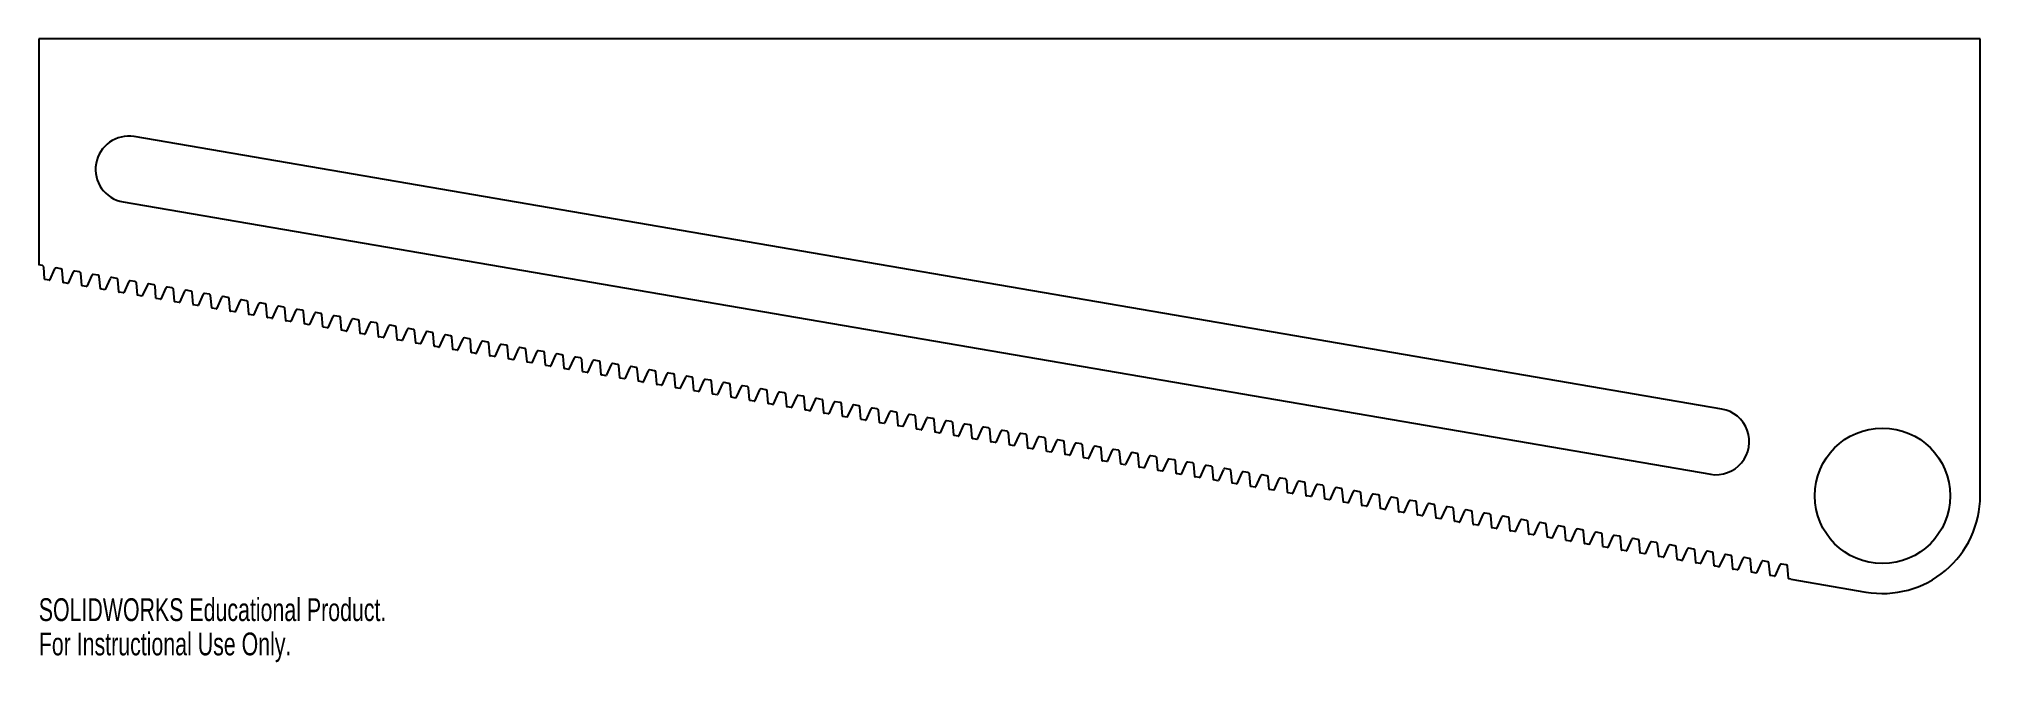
# Model space of a CAD drawing. Header units: inches. Extents: x -8.7 to 7.5, y -1.1 to 4.1.
import ezdxf

# ---------------------------------------------------------------- set-up
doc = ezdxf.new("R2010")
doc.units = ezdxf.units.IN
doc.header["$MEASUREMENT"] = 0
doc.styles.add('SLDTEXTSTYLE0', font='TXT', dxfattribs={"width": 0.7})

msp = doc.modelspace()

# ---------------------------------------------------------------- linework, layer by layer
at = {"color": 7, "linetype": 'Continuous', "lineweight": 25}
for p, q in [((-8.735, 4.098), (-8.735, 2.211)), ((7.468, 4.098), (-8.735, 4.098)), ((7.468, 0.285), (7.468, 4.098)), ((5.312, 1.008), (-7.938, 3.282)), ((-8.031, 2.739), (5.219, 0.465)), ((-8.704, 2.206), (-8.735, 2.211)), ((-8.686, 2.092), (-8.694, 2.195)), ((-8.603, 2.179), (-8.645, 2.085)), ((-8.55, 2.179), (-8.59, 2.186)), ((-8.531, 2.066), (-8.54, 2.168)), ((-8.448, 2.153), (-8.49, 2.059)), ((-8.395, 2.153), (-8.435, 2.16)), ((-8.376, 2.039), (-8.385, 2.142)), ((-8.293, 2.126), (-8.335, 2.032)), ((-8.24, 2.126), (-8.28, 2.133)), ((-8.221, 2.013), (-8.23, 2.115)), ((-8.085, 2.099), (-8.125, 2.106)), ((-8.647, 2.084), (-8.684, 2.091)), ((-8.492, 2.058), (-8.529, 2.064)), ((-8.338, 2.031), (-8.375, 2.038)), ((-8.183, 2.005), (-8.22, 2.011)), ((-8.138, 2.099), (-8.181, 2.006)), ((-8.067, 1.986), (-8.075, 2.089)), ((-8.028, 1.978), (-8.065, 1.984)), ((-7.984, 2.073), (-8.026, 1.979)), ((-7.93, 2.073), (-7.971, 2.08)), ((-7.912, 1.96), (-7.92, 2.062)), ((-7.873, 1.951), (-7.91, 1.958)), ((-7.829, 2.046), (-7.871, 1.953)), ((-7.775, 2.046), (-7.816, 2.053)), ((-7.757, 1.933), (-7.765, 2.036)), ((-7.674, 2.02), (-7.716, 1.926)), ((-7.621, 2.02), (-7.661, 2.027)), ((-7.602, 1.907), (-7.611, 2.009)), ((-7.519, 1.993), (-7.561, 1.899)), ((-7.466, 1.993), (-7.506, 2)), ((-7.447, 1.88), (-7.456, 1.982)), ((-7.364, 1.967), (-7.406, 1.873)), ((-7.311, 1.967), (-7.351, 1.974)), ((-7.292, 1.853), (-7.301, 1.956)), ((-7.156, 1.94), (-7.196, 1.947)), ((-7.718, 1.925), (-7.755, 1.931)), ((-7.563, 1.898), (-7.6, 1.905)), ((-7.409, 1.872), (-7.446, 1.878)), ((-7.254, 1.845), (-7.291, 1.852)), ((-7.209, 1.94), (-7.252, 1.846)), ((-7.138, 1.827), (-7.146, 1.929)), ((-7.099, 1.819), (-7.136, 1.825)), ((-7.054, 1.914), (-7.097, 1.82)), ((-7.001, 1.913), (-7.042, 1.92)), ((-6.983, 1.8), (-6.991, 1.903)), ((-6.944, 1.792), (-6.981, 1.798)), ((-6.9, 1.887), (-6.942, 1.793)), ((-6.846, 1.887), (-6.887, 1.894)), ((-6.828, 1.774), (-6.836, 1.876)), ((-6.745, 1.86), (-6.787, 1.767)), ((-6.691, 1.86), (-6.732, 1.867)), ((-6.673, 1.747), (-6.682, 1.85)), ((-6.59, 1.834), (-6.632, 1.74)), ((-6.537, 1.834), (-6.577, 1.841)), ((-6.518, 1.721), (-6.527, 1.823)), ((-6.435, 1.807), (-6.477, 1.714)), ((-6.382, 1.807), (-6.422, 1.814)), ((-6.363, 1.694), (-6.372, 1.796)), ((-6.227, 1.781), (-6.267, 1.788)), ((-6.789, 1.766), (-6.826, 1.772)), ((-6.634, 1.739), (-6.671, 1.745)), ((-6.479, 1.712), (-6.517, 1.719)), ((-6.325, 1.686), (-6.362, 1.692)), ((-6.28, 1.781), (-6.322, 1.687)), ((-6.209, 1.667), (-6.217, 1.77)), ((-6.17, 1.659), (-6.207, 1.666)), ((-6.125, 1.754), (-6.168, 1.66)), ((-6.072, 1.754), (-6.112, 1.761)), ((-6.054, 1.641), (-6.062, 1.743)), ((-6.015, 1.633), (-6.052, 1.639)), ((-5.971, 1.728), (-6.013, 1.634)), ((-5.917, 1.728), (-5.958, 1.734)), ((-5.899, 1.614), (-5.907, 1.717)), ((-5.816, 1.701), (-5.858, 1.607)), ((-5.762, 1.701), (-5.803, 1.708)), ((-5.744, 1.588), (-5.753, 1.69)), ((-5.661, 1.674), (-5.703, 1.581)), ((-5.608, 1.674), (-5.648, 1.681)), ((-5.589, 1.561), (-5.598, 1.664)), ((-5.506, 1.648), (-5.548, 1.554)), ((-5.453, 1.648), (-5.493, 1.655)), ((-5.434, 1.535), (-5.443, 1.637)), ((-5.351, 1.621), (-5.393, 1.528)), ((-5.298, 1.621), (-5.338, 1.628)), ((-5.86, 1.606), (-5.897, 1.612)), ((-5.705, 1.58), (-5.742, 1.586)), ((-5.55, 1.553), (-5.588, 1.559)), ((-5.396, 1.526), (-5.433, 1.533)), ((-5.279, 1.508), (-5.288, 1.61)), ((-5.241, 1.5), (-5.278, 1.506)), ((-5.196, 1.595), (-5.239, 1.501)), ((-5.143, 1.595), (-5.183, 1.602)), ((-5.125, 1.481), (-5.133, 1.584)), ((-5.086, 1.473), (-5.123, 1.48)), ((-5.042, 1.568), (-5.084, 1.474)), ((-4.988, 1.568), (-5.029, 1.575)), ((-4.97, 1.455), (-4.978, 1.557)), ((-4.887, 1.542), (-4.929, 1.448)), ((-4.833, 1.542), (-4.874, 1.548)), ((-4.815, 1.428), (-4.824, 1.531)), ((-4.732, 1.515), (-4.774, 1.421)), ((-4.679, 1.515), (-4.719, 1.522)), ((-4.66, 1.402), (-4.669, 1.504)), ((-4.577, 1.488), (-4.619, 1.395)), ((-4.524, 1.488), (-4.564, 1.495)), ((-4.505, 1.375), (-4.514, 1.478)), ((-4.422, 1.462), (-4.464, 1.368)), ((-4.369, 1.462), (-4.409, 1.469)), ((-4.931, 1.447), (-4.968, 1.453)), ((-4.776, 1.42), (-4.813, 1.427)), ((-4.621, 1.394), (-4.658, 1.4)), ((-4.467, 1.367), (-4.504, 1.373)), ((-4.35, 1.349), (-4.359, 1.451)), ((-4.312, 1.34), (-4.349, 1.347)), ((-4.267, 1.435), (-4.31, 1.342)), ((-4.214, 1.435), (-4.254, 1.442)), ((-4.196, 1.322), (-4.204, 1.424)), ((-4.157, 1.314), (-4.194, 1.32)), ((-4.113, 1.409), (-4.155, 1.315)), ((-4.059, 1.409), (-4.1, 1.416)), ((-4.041, 1.295), (-4.049, 1.398)), ((-3.958, 1.382), (-4, 1.288)), ((-3.904, 1.382), (-3.945, 1.389)), ((-3.886, 1.269), (-3.894, 1.371)), ((-3.803, 1.356), (-3.845, 1.262)), ((-3.75, 1.356), (-3.79, 1.363)), ((-3.731, 1.242), (-3.74, 1.345)), ((-3.648, 1.329), (-3.69, 1.235)), ((-3.595, 1.329), (-3.635, 1.336)), ((-3.576, 1.216), (-3.585, 1.318)), ((-3.493, 1.302), (-3.535, 1.209)), ((-3.44, 1.302), (-3.48, 1.309)), ((-4.002, 1.287), (-4.039, 1.294)), ((-3.847, 1.261), (-3.884, 1.267)), ((-3.692, 1.234), (-3.729, 1.241)), ((-3.538, 1.208), (-3.575, 1.214)), ((-3.421, 1.189), (-3.43, 1.292)), ((-3.383, 1.181), (-3.42, 1.187)), ((-3.338, 1.276), (-3.381, 1.182)), ((-3.285, 1.276), (-3.325, 1.283)), ((-3.267, 1.163), (-3.275, 1.265)), ((-3.228, 1.154), (-3.265, 1.161)), ((-3.184, 1.249), (-3.226, 1.156)), ((-3.13, 1.249), (-3.171, 1.256)), ((-3.112, 1.136), (-3.12, 1.238)), ((-3.073, 1.128), (-3.11, 1.134)), ((-3.029, 1.223), (-3.071, 1.129)), ((-2.975, 1.223), (-3.016, 1.23)), ((-2.957, 1.11), (-2.965, 1.212)), ((-2.874, 1.196), (-2.916, 1.102)), ((-2.821, 1.196), (-2.861, 1.203)), ((-2.802, 1.083), (-2.811, 1.185)), ((-2.719, 1.17), (-2.761, 1.076)), ((-2.666, 1.17), (-2.706, 1.177)), ((-2.647, 1.056), (-2.656, 1.159)), ((-2.564, 1.143), (-2.606, 1.049)), ((-2.511, 1.143), (-2.551, 1.15)), ((-2.918, 1.101), (-2.955, 1.108)), ((-2.763, 1.075), (-2.8, 1.081)), ((-2.609, 1.048), (-2.646, 1.055)), ((-2.492, 1.03), (-2.501, 1.132)), ((-2.454, 1.022), (-2.491, 1.028)), ((-2.409, 1.117), (-2.452, 1.023)), ((-2.356, 1.116), (-2.396, 1.123)), ((-2.338, 1.003), (-2.346, 1.106)), ((-2.299, 0.995), (-2.336, 1.001)), ((-2.255, 1.09), (-2.297, 0.996)), ((-2.201, 1.09), (-2.242, 1.097)), ((-2.183, 0.977), (-2.191, 1.079)), ((-2.144, 0.969), (-2.181, 0.975)), ((-2.1, 1.063), (-2.142, 0.97)), ((-2.046, 1.063), (-2.087, 1.07)), ((-2.028, 0.95), (-2.036, 1.053)), ((-1.945, 1.037), (-1.987, 0.943)), ((-1.892, 1.037), (-1.932, 1.044)), ((-1.873, 0.924), (-1.882, 1.026)), ((-1.79, 1.01), (-1.832, 0.917)), ((-1.737, 1.01), (-1.777, 1.017)), ((-1.718, 0.897), (-1.727, 0.999)), ((-1.635, 0.984), (-1.677, 0.89)), ((-1.582, 0.984), (-1.622, 0.991)), ((-1.563, 0.87), (-1.572, 0.973)), ((-1.989, 0.942), (-2.026, 0.948)), ((-1.834, 0.915), (-1.871, 0.922)), ((-1.68, 0.889), (-1.717, 0.895)), ((-1.525, 0.862), (-1.562, 0.869)), ((-1.48, 0.957), (-1.523, 0.863)), ((-1.427, 0.957), (-1.467, 0.964)), ((-1.409, 0.844), (-1.417, 0.946)), ((-1.37, 0.836), (-1.407, 0.842)), ((-1.325, 0.931), (-1.368, 0.837)), ((-1.272, 0.931), (-1.313, 0.937)), ((-1.254, 0.817), (-1.262, 0.92)), ((-1.215, 0.809), (-1.252, 0.815)), ((-1.171, 0.904), (-1.213, 0.81)), ((-1.117, 0.904), (-1.158, 0.911)), ((-1.099, 0.791), (-1.107, 0.893)), ((-1.016, 0.877), (-1.058, 0.784)), ((-0.963, 0.877), (-1.003, 0.884)), ((-0.944, 0.764), (-0.953, 0.867)), ((-0.861, 0.851), (-0.903, 0.757)), ((-0.808, 0.851), (-0.848, 0.858)), ((-0.789, 0.738), (-0.798, 0.84)), ((-0.706, 0.824), (-0.748, 0.731)), ((-0.653, 0.824), (-0.693, 0.831)), ((-0.634, 0.711), (-0.643, 0.813)), ((-1.06, 0.783), (-1.097, 0.789)), ((-0.905, 0.756), (-0.942, 0.762)), ((-0.75, 0.729), (-0.788, 0.736)), ((-0.596, 0.703), (-0.633, 0.709)), ((-0.551, 0.798), (-0.593, 0.704)), ((-0.498, 0.798), (-0.538, 0.805)), ((-0.48, 0.684), (-0.488, 0.787)), ((-0.441, 0.676), (-0.478, 0.683)), ((-0.396, 0.771), (-0.439, 0.677)), ((-0.343, 0.771), (-0.384, 0.778)), ((-0.325, 0.658), (-0.333, 0.76)), ((-0.286, 0.65), (-0.323, 0.656)), ((-0.242, 0.745), (-0.284, 0.651)), ((-0.188, 0.745), (-0.229, 0.751)), ((-0.17, 0.631), (-0.178, 0.734)), ((-0.087, 0.718), (-0.129, 0.624)), ((-0.033, 0.718), (-0.074, 0.725)), ((-0.015, 0.605), (-0.024, 0.707)), ((0.068, 0.691), (0.026, 0.598)), ((0.121, 0.691), (0.081, 0.698)), ((0.14, 0.578), (0.131, 0.681)), ((0.223, 0.665), (0.181, 0.571)), ((0.276, 0.665), (0.236, 0.672)), ((0.295, 0.552), (0.286, 0.654)), ((-0.131, 0.623), (-0.168, 0.63)), ((0.024, 0.597), (-0.013, 0.603)), ((0.179, 0.57), (0.141, 0.576)), ((0.333, 0.543), (0.296, 0.55)), ((0.378, 0.638), (0.336, 0.545)), ((0.431, 0.638), (0.391, 0.645)), ((0.449, 0.525), (0.441, 0.627)), ((0.488, 0.517), (0.451, 0.523)), ((0.533, 0.612), (0.49, 0.518)), ((0.586, 0.612), (0.546, 0.619)), ((0.604, 0.498), (0.596, 0.601)), ((0.643, 0.49), (0.606, 0.497)), ((0.687, 0.585), (0.645, 0.491)), ((0.741, 0.585), (0.7, 0.592)), ((0.759, 0.472), (0.751, 0.574)), ((0.842, 0.559), (0.8, 0.465)), ((0.896, 0.559), (0.855, 0.566)), ((0.914, 0.445), (0.905, 0.548)), ((0.997, 0.532), (0.955, 0.438)), ((1.05, 0.532), (1.01, 0.539)), ((1.069, 0.419), (1.06, 0.521)), ((1.152, 0.505), (1.11, 0.412)), ((1.205, 0.505), (1.165, 0.512)), ((1.224, 0.392), (1.215, 0.495)), ((0.798, 0.464), (0.761, 0.47)), ((0.953, 0.437), (0.916, 0.444)), ((1.108, 0.411), (1.07, 0.417)), ((1.262, 0.384), (1.225, 0.39)), ((1.307, 0.479), (1.265, 0.385)), ((1.36, 0.479), (1.32, 0.486)), ((1.379, 0.366), (1.37, 0.468)), ((1.417, 0.357), (1.38, 0.364)), ((1.462, 0.452), (1.419, 0.359)), ((1.515, 0.452), (1.475, 0.459)), ((1.533, 0.339), (1.525, 0.441)), ((1.572, 0.331), (1.535, 0.337)), ((1.616, 0.426), (1.574, 0.332)), ((1.67, 0.426), (1.629, 0.433)), ((1.688, 0.313), (1.68, 0.415)), ((1.771, 0.399), (1.729, 0.305)), ((1.825, 0.399), (1.784, 0.406)), ((1.843, 0.286), (1.834, 0.388)), ((1.926, 0.373), (1.884, 0.279)), ((1.979, 0.373), (1.939, 0.38)), ((1.998, 0.259), (1.989, 0.362)), ((2.081, 0.346), (2.039, 0.252)), ((2.134, 0.346), (2.094, 0.353)), ((2.153, 0.233), (2.144, 0.335)), ((2.289, 0.319), (2.249, 0.326)), ((1.727, 0.304), (1.69, 0.311)), ((1.882, 0.278), (1.845, 0.284)), ((2.037, 0.251), (2, 0.258)), ((2.191, 0.225), (2.154, 0.231)), ((2.236, 0.32), (2.194, 0.226)), ((2.308, 0.206), (2.299, 0.309)), ((2.346, 0.198), (2.309, 0.204)), ((2.391, 0.293), (2.348, 0.199)), ((2.444, 0.293), (2.404, 0.3)), ((2.462, 0.18), (2.454, 0.282)), ((2.501, 0.172), (2.464, 0.178)), ((2.545, 0.266), (2.503, 0.173)), ((2.599, 0.266), (2.558, 0.273)), ((2.617, 0.153), (2.609, 0.256)), ((2.7, 0.24), (2.658, 0.146)), ((2.754, 0.24), (2.713, 0.247)), ((2.772, 0.127), (2.764, 0.229)), ((2.855, 0.213), (2.813, 0.12)), ((2.908, 0.213), (2.868, 0.22)), ((2.927, 0.1), (2.918, 0.202)), ((3.01, 0.187), (2.968, 0.093)), ((3.063, 0.187), (3.023, 0.194)), ((3.082, 0.073), (3.073, 0.176)), ((3.218, 0.16), (3.178, 0.167)), ((2.656, 0.145), (2.619, 0.151)), ((2.811, 0.118), (2.774, 0.125)), ((2.966, 0.092), (2.929, 0.098)), ((3.12, 0.065), (3.083, 0.072)), ((3.165, 0.16), (3.123, 0.066)), ((3.237, 0.047), (3.228, 0.149)), ((3.275, 0.039), (3.238, 0.045)), ((3.32, 0.134), (3.277, 0.04)), ((3.373, 0.134), (3.333, 0.14)), ((3.391, 0.02), (3.383, 0.123)), ((3.43, 0.012), (3.393, 0.018)), ((3.474, 0.107), (3.432, 0.013)), ((3.528, 0.107), (3.487, 0.114)), ((3.546, -0.006), (3.538, 0.096)), ((3.629, 0.08), (3.587, -0.013)), ((3.683, 0.08), (3.642, 0.087)), ((3.701, -0.033), (3.693, 0.07)), ((3.784, 0.054), (3.742, -0.04)), ((3.837, 0.054), (3.797, 0.061)), ((3.856, -0.059), (3.847, 0.043)), ((3.939, 0.027), (3.897, -0.066)), ((3.992, 0.027), (3.952, 0.034)), ((4.011, -0.086), (4.002, 0.016)), ((4.094, 0.001), (4.052, -0.093)), ((4.147, 0.001), (4.107, 0.008)), ((3.585, -0.014), (3.548, -0.008)), ((3.74, -0.041), (3.703, -0.035)), ((3.895, -0.068), (3.858, -0.061)), ((4.049, -0.094), (4.012, -0.088)), ((4.166, -0.113), (4.157, -0.01)), ((4.204, -0.121), (4.167, -0.114)), ((4.249, -0.026), (4.206, -0.12)), ((4.302, -0.026), (4.262, -0.019)), ((4.32, -0.139), (4.312, -0.037)), ((4.359, -0.147), (4.322, -0.141)), ((4.403, -0.052), (4.361, -0.146)), ((4.457, -0.052), (4.416, -0.046)), ((4.475, -0.166), (4.467, -0.063)), ((4.558, -0.079), (4.516, -0.173)), ((4.612, -0.079), (4.571, -0.072)), ((4.63, -0.192), (4.622, -0.09)), ((4.713, -0.106), (4.671, -0.199)), ((4.766, -0.106), (4.726, -0.099)), ((4.785, -0.219), (4.776, -0.116)), ((4.868, -0.132), (4.826, -0.226)), ((4.921, -0.132), (4.881, -0.125)), ((4.94, -0.245), (4.931, -0.143)), ((5.023, -0.159), (4.981, -0.252)), ((5.076, -0.159), (5.036, -0.152)), ((4.514, -0.174), (4.477, -0.168)), ((4.669, -0.2), (4.632, -0.194)), ((4.824, -0.227), (4.787, -0.221)), ((4.978, -0.254), (4.941, -0.247)), ((5.095, -0.272), (5.086, -0.17)), ((5.133, -0.28), (5.096, -0.274)), ((5.178, -0.185), (5.135, -0.279)), ((5.231, -0.185), (5.191, -0.178)), ((5.249, -0.299), (5.241, -0.196)), ((5.288, -0.307), (5.251, -0.3)), ((5.333, -0.212), (5.29, -0.306)), ((5.386, -0.212), (5.345, -0.205)), ((5.404, -0.325), (5.396, -0.223)), ((5.487, -0.238), (5.445, -0.332)), ((5.541, -0.238), (5.5, -0.231)), ((5.559, -0.352), (5.551, -0.249)), ((5.642, -0.265), (5.6, -0.359)), ((5.695, -0.265), (5.655, -0.258)), ((5.714, -0.378), (5.705, -0.276)), ((5.797, -0.292), (5.755, -0.385)), ((5.85, -0.292), (5.81, -0.285)), ((5.869, -0.405), (5.86, -0.302)), ((5.443, -0.333), (5.406, -0.327)), ((5.598, -0.36), (5.561, -0.353)), ((5.753, -0.386), (5.716, -0.38)), ((5.889, -0.41), (5.87, -0.407)), ((5.889, -0.411), (5.889, -0.41)), ((5.889, -0.411), (6.515, -0.518))]:
    msp.add_line(p, q, dxfattribs=at)
msp.add_circle((6.653, 0.285), 0.565, dxfattribs=at)
for centre, radius, start, end in [((-7.985, 3.01), 0.276, 80.2641, 260.2641), ((-8.706, 2.194), 0.012, 4.7641, 80.2641), ((-8.592, 2.174), 0.012, 80.2641, 155.7641), ((-8.552, 2.167), 0.012, 4.7641, 80.2641), ((-8.437, 2.148), 0.012, 80.2641, 155.7641), ((-8.397, 2.141), 0.012, 4.7641, 80.2641), ((-8.282, 2.121), 0.012, 80.2641, 155.7641), ((-8.242, 2.114), 0.012, 4.7641, 80.2641), ((-8.127, 2.095), 0.012, 80.2641, 155.7641), ((-8.684, 2.093), 0.002, 184.7641, 260.2641), ((-8.647, 2.086), 0.002, 260.2641, 335.7641), ((-8.529, 2.066), 0.002, 184.7641, 260.2641), ((-8.492, 2.06), 0.002, 260.2641, 335.7641), ((-8.374, 2.04), 0.002, 184.7641, 260.2641), ((-8.337, 2.033), 0.002, 260.2641, 335.7641), ((-8.219, 2.013), 0.002, 184.7641, 260.2641), ((-8.182, 2.007), 0.002, 260.2641, 335.7641), ((-8.087, 2.088), 0.012, 4.7641, 80.2641), ((-8.065, 1.986), 0.002, 184.7641, 260.2641), ((-8.028, 1.98), 0.002, 260.2641, 335.7641), ((-7.973, 2.068), 0.012, 80.2641, 155.7641), ((-7.932, 2.061), 0.012, 4.7641, 80.2641), ((-7.91, 1.96), 0.002, 184.7641, 260.2641), ((-7.873, 1.953), 0.002, 260.2641, 335.7641), ((-7.818, 2.041), 0.012, 80.2641, 155.7641), ((-7.777, 2.035), 0.012, 4.7641, 80.2641), ((-7.663, 2.015), 0.012, 80.2641, 155.7641), ((-7.623, 2.008), 0.012, 4.7641, 80.2641), ((-7.508, 1.988), 0.012, 80.2641, 155.7641), ((-7.468, 1.981), 0.012, 4.7641, 80.2641), ((-7.353, 1.962), 0.012, 80.2641, 155.7641), ((-7.313, 1.955), 0.012, 4.7641, 80.2641), ((-7.198, 1.935), 0.012, 80.2641, 155.7641), ((-7.755, 1.933), 0.002, 184.7641, 260.2641), ((-7.718, 1.927), 0.002, 260.2641, 335.7641), ((-7.6, 1.907), 0.002, 184.7641, 260.2641), ((-7.563, 1.9), 0.002, 260.2641, 335.7641), ((-7.445, 1.88), 0.002, 184.7641, 260.2641), ((-7.408, 1.874), 0.002, 260.2641, 335.7641), ((-7.29, 1.854), 0.002, 184.7641, 260.2641), ((-7.253, 1.847), 0.002, 260.2641, 335.7641), ((-7.158, 1.928), 0.012, 4.7641, 80.2641), ((-7.136, 1.827), 0.002, 184.7641, 260.2641), ((-7.098, 1.821), 0.002, 260.2641, 335.7641), ((-7.044, 1.909), 0.012, 80.2641, 155.7641), ((-7.003, 1.902), 0.012, 4.7641, 80.2641), ((-6.981, 1.8), 0.002, 184.7641, 260.2641), ((-6.944, 1.794), 0.002, 260.2641, 335.7641), ((-6.889, 1.882), 0.012, 80.2641, 155.7641), ((-6.848, 1.875), 0.012, 4.7641, 80.2641), ((-6.734, 1.855), 0.012, 80.2641, 155.7641), ((-6.694, 1.849), 0.012, 4.7641, 80.2641), ((-6.579, 1.829), 0.012, 80.2641, 155.7641), ((-6.539, 1.822), 0.012, 4.7641, 80.2641), ((-6.424, 1.802), 0.012, 80.2641, 155.7641), ((-6.384, 1.795), 0.012, 4.7641, 80.2641), ((-6.269, 1.776), 0.012, 80.2641, 155.7641), ((-6.826, 1.774), 0.002, 184.7641, 260.2641), ((-6.789, 1.767), 0.002, 260.2641, 335.7641), ((-6.671, 1.747), 0.002, 184.7641, 260.2641), ((-6.634, 1.741), 0.002, 260.2641, 335.7641), ((-6.516, 1.721), 0.002, 184.7641, 260.2641), ((-6.479, 1.714), 0.002, 260.2641, 335.7641), ((-6.361, 1.694), 0.002, 184.7641, 260.2641), ((-6.324, 1.688), 0.002, 260.2641, 335.7641), ((-6.229, 1.769), 0.012, 4.7641, 80.2641), ((-6.207, 1.668), 0.002, 184.7641, 260.2641), ((-6.169, 1.661), 0.002, 260.2641, 335.7641), ((-6.115, 1.749), 0.012, 80.2641, 155.7641), ((-6.074, 1.742), 0.012, 4.7641, 80.2641), ((-6.052, 1.641), 0.002, 184.7641, 260.2641), ((-6.015, 1.635), 0.002, 260.2641, 335.7641), ((-5.96, 1.723), 0.012, 80.2641, 155.7641), ((-5.919, 1.716), 0.012, 4.7641, 80.2641), ((-5.805, 1.696), 0.012, 80.2641, 155.7641), ((-5.765, 1.689), 0.012, 4.7641, 80.2641), ((-5.65, 1.669), 0.012, 80.2641, 155.7641), ((-5.61, 1.663), 0.012, 4.7641, 80.2641), ((-5.495, 1.643), 0.012, 80.2641, 155.7641), ((-5.455, 1.636), 0.012, 4.7641, 80.2641), ((-5.34, 1.616), 0.012, 80.2641, 155.7641), ((-5.3, 1.609), 0.012, 4.7641, 80.2641), ((-5.897, 1.614), 0.002, 184.7641, 260.2641), ((-5.86, 1.608), 0.002, 260.2641, 335.7641), ((-5.742, 1.588), 0.002, 184.7641, 260.2641), ((-5.705, 1.582), 0.002, 260.2641, 335.7641), ((-5.587, 1.561), 0.002, 184.7641, 260.2641), ((-5.55, 1.555), 0.002, 260.2641, 335.7641), ((-5.432, 1.535), 0.002, 184.7641, 260.2641), ((-5.395, 1.528), 0.002, 260.2641, 335.7641), ((-5.278, 1.508), 0.002, 184.7641, 260.2641), ((-5.24, 1.502), 0.002, 260.2641, 335.7641), ((-5.185, 1.59), 0.012, 80.2641, 155.7641), ((-5.145, 1.583), 0.012, 4.7641, 80.2641), ((-5.123, 1.482), 0.002, 184.7641, 260.2641), ((-5.086, 1.475), 0.002, 260.2641, 335.7641), ((-5.031, 1.563), 0.012, 80.2641, 155.7641), ((-4.99, 1.556), 0.012, 4.7641, 80.2641), ((-4.876, 1.537), 0.012, 80.2641, 155.7641), ((-4.835, 1.53), 0.012, 4.7641, 80.2641), ((-4.721, 1.51), 0.012, 80.2641, 155.7641), ((-4.681, 1.503), 0.012, 4.7641, 80.2641), ((-4.566, 1.484), 0.012, 80.2641, 155.7641), ((-4.526, 1.477), 0.012, 4.7641, 80.2641), ((-4.411, 1.457), 0.012, 80.2641, 155.7641), ((-4.371, 1.45), 0.012, 4.7641, 80.2641), ((-4.968, 1.455), 0.002, 184.7641, 260.2641), ((-4.931, 1.449), 0.002, 260.2641, 335.7641), ((-4.813, 1.428), 0.002, 184.7641, 260.2641), ((-4.776, 1.422), 0.002, 260.2641, 335.7641), ((-4.658, 1.402), 0.002, 184.7641, 260.2641), ((-4.621, 1.396), 0.002, 260.2641, 335.7641), ((-4.503, 1.375), 0.002, 184.7641, 260.2641), ((-4.466, 1.369), 0.002, 260.2641, 335.7641), ((-4.348, 1.349), 0.002, 184.7641, 260.2641), ((-4.311, 1.342), 0.002, 260.2641, 335.7641), ((-4.256, 1.43), 0.012, 80.2641, 155.7641), ((-4.216, 1.423), 0.012, 4.7641, 80.2641), ((-4.194, 1.322), 0.002, 184.7641, 260.2641), ((-4.157, 1.316), 0.002, 260.2641, 335.7641), ((-4.102, 1.404), 0.012, 80.2641, 155.7641), ((-4.061, 1.397), 0.012, 4.7641, 80.2641), ((-3.947, 1.377), 0.012, 80.2641, 155.7641), ((-3.906, 1.37), 0.012, 4.7641, 80.2641), ((-3.792, 1.351), 0.012, 80.2641, 155.7641), ((-3.752, 1.344), 0.012, 4.7641, 80.2641), ((-3.637, 1.324), 0.012, 80.2641, 155.7641), ((-3.597, 1.317), 0.012, 4.7641, 80.2641), ((-3.482, 1.298), 0.012, 80.2641, 155.7641), ((-3.442, 1.291), 0.012, 4.7641, 80.2641), ((-4.039, 1.296), 0.002, 184.7641, 260.2641), ((-4.002, 1.289), 0.002, 260.2641, 335.7641), ((-3.884, 1.269), 0.002, 184.7641, 260.2641), ((-3.847, 1.263), 0.002, 260.2641, 335.7641), ((-3.729, 1.243), 0.002, 184.7641, 260.2641), ((-3.692, 1.236), 0.002, 260.2641, 335.7641), ((-3.574, 1.216), 0.002, 184.7641, 260.2641), ((-3.537, 1.21), 0.002, 260.2641, 335.7641), ((-3.419, 1.189), 0.002, 184.7641, 260.2641), ((-3.382, 1.183), 0.002, 260.2641, 335.7641), ((-3.327, 1.271), 0.012, 80.2641, 155.7641), ((-3.287, 1.264), 0.012, 4.7641, 80.2641), ((-3.265, 1.163), 0.002, 184.7641, 260.2641), ((-3.228, 1.156), 0.002, 260.2641, 335.7641), ((-3.173, 1.244), 0.012, 80.2641, 155.7641), ((-3.132, 1.238), 0.012, 4.7641, 80.2641), ((-3.11, 1.136), 0.002, 184.7641, 260.2641), ((-3.018, 1.218), 0.012, 80.2641, 155.7641), ((-2.977, 1.211), 0.012, 4.7641, 80.2641), ((-2.863, 1.191), 0.012, 80.2641, 155.7641), ((-2.823, 1.184), 0.012, 4.7641, 80.2641), ((-2.708, 1.165), 0.012, 80.2641, 155.7641), ((-2.668, 1.158), 0.012, 4.7641, 80.2641), ((-2.553, 1.138), 0.012, 80.2641, 155.7641), ((-2.513, 1.131), 0.012, 4.7641, 80.2641), ((-3.073, 1.13), 0.002, 260.2641, 335.7641), ((-2.955, 1.11), 0.002, 184.7641, 260.2641), ((-2.918, 1.103), 0.002, 260.2641, 335.7641), ((-2.8, 1.083), 0.002, 184.7641, 260.2641), ((-2.763, 1.077), 0.002, 260.2641, 335.7641), ((-2.645, 1.057), 0.002, 184.7641, 260.2641), ((-2.608, 1.05), 0.002, 260.2641, 335.7641), ((-2.49, 1.03), 0.002, 184.7641, 260.2641), ((-2.453, 1.024), 0.002, 260.2641, 335.7641), ((-2.398, 1.112), 0.012, 80.2641, 155.7641), ((-2.358, 1.105), 0.012, 4.7641, 80.2641), ((-2.336, 1.003), 0.002, 184.7641, 260.2641), ((-2.299, 0.997), 0.002, 260.2641, 335.7641), ((-2.244, 1.085), 0.012, 80.2641, 155.7641), ((-2.203, 1.078), 0.012, 4.7641, 80.2641), ((-2.181, 0.977), 0.002, 184.7641, 260.2641), ((-2.089, 1.058), 0.012, 80.2641, 155.7641), ((-2.048, 1.052), 0.012, 4.7641, 80.2641), ((-1.934, 1.032), 0.012, 80.2641, 155.7641), ((-1.894, 1.025), 0.012, 4.7641, 80.2641), ((-1.779, 1.005), 0.012, 80.2641, 155.7641), ((-1.739, 0.998), 0.012, 4.7641, 80.2641), ((-1.624, 0.979), 0.012, 80.2641, 155.7641), ((-1.584, 0.972), 0.012, 4.7641, 80.2641), ((5.265, 0.737), 0.276, 260.2641, 80.2641), ((-2.144, 0.97), 0.002, 260.2641, 335.7641), ((-2.026, 0.95), 0.002, 184.7641, 260.2641), ((-1.989, 0.944), 0.002, 260.2641, 335.7641), ((-1.871, 0.924), 0.002, 184.7641, 260.2641), ((-1.834, 0.917), 0.002, 260.2641, 335.7641), ((-1.716, 0.897), 0.002, 184.7641, 260.2641), ((-1.679, 0.891), 0.002, 260.2641, 335.7641), ((-1.561, 0.871), 0.002, 184.7641, 260.2641), ((-1.524, 0.864), 0.002, 260.2641, 335.7641), ((-1.469, 0.952), 0.012, 80.2641, 155.7641), ((-1.429, 0.945), 0.012, 4.7641, 80.2641), ((-1.407, 0.844), 0.002, 184.7641, 260.2641), ((-1.37, 0.838), 0.002, 260.2641, 335.7641), ((-1.315, 0.926), 0.012, 80.2641, 155.7641), ((-1.274, 0.919), 0.012, 4.7641, 80.2641), ((-1.252, 0.817), 0.002, 184.7641, 260.2641), ((-1.215, 0.811), 0.002, 260.2641, 335.7641), ((-1.16, 0.899), 0.012, 80.2641, 155.7641), ((-1.119, 0.892), 0.012, 4.7641, 80.2641), ((-1.005, 0.872), 0.012, 80.2641, 155.7641), ((-0.965, 0.866), 0.012, 4.7641, 80.2641), ((-0.85, 0.846), 0.012, 80.2641, 155.7641), ((-0.81, 0.839), 0.012, 4.7641, 80.2641), ((-0.695, 0.819), 0.012, 80.2641, 155.7641), ((-0.655, 0.812), 0.012, 4.7641, 80.2641), ((-1.097, 0.791), 0.002, 184.7641, 260.2641), ((-1.06, 0.785), 0.002, 260.2641, 335.7641), ((-0.942, 0.764), 0.002, 184.7641, 260.2641), ((-0.905, 0.758), 0.002, 260.2641, 335.7641), ((-0.787, 0.738), 0.002, 184.7641, 260.2641), ((-0.75, 0.731), 0.002, 260.2641, 335.7641), ((-0.632, 0.711), 0.002, 184.7641, 260.2641), ((-0.595, 0.705), 0.002, 260.2641, 335.7641), ((-0.54, 0.793), 0.012, 80.2641, 155.7641), ((-0.5, 0.786), 0.012, 4.7641, 80.2641), ((-0.478, 0.685), 0.002, 184.7641, 260.2641), ((-0.44, 0.678), 0.002, 260.2641, 335.7641), ((-0.386, 0.766), 0.012, 80.2641, 155.7641), ((-0.345, 0.759), 0.012, 4.7641, 80.2641), ((-0.323, 0.658), 0.002, 184.7641, 260.2641), ((-0.286, 0.652), 0.002, 260.2641, 335.7641), ((-0.231, 0.74), 0.012, 80.2641, 155.7641), ((-0.19, 0.733), 0.012, 4.7641, 80.2641), ((-0.076, 0.713), 0.012, 80.2641, 155.7641), ((-0.036, 0.706), 0.012, 4.7641, 80.2641), ((0.079, 0.687), 0.012, 80.2641, 155.7641), ((0.119, 0.68), 0.012, 4.7641, 80.2641), ((0.234, 0.66), 0.012, 80.2641, 155.7641), ((0.274, 0.653), 0.012, 4.7641, 80.2641), ((-0.168, 0.631), 0.002, 184.7641, 260.2641), ((-0.131, 0.625), 0.002, 260.2641, 335.7641), ((-0.013, 0.605), 0.002, 184.7641, 260.2641), ((0.024, 0.599), 0.002, 260.2641, 335.7641), ((0.142, 0.578), 0.002, 184.7641, 260.2641), ((0.179, 0.572), 0.002, 260.2641, 335.7641), ((0.297, 0.552), 0.002, 184.7641, 260.2641), ((0.334, 0.545), 0.002, 260.2641, 335.7641), ((0.389, 0.633), 0.012, 80.2641, 155.7641), ((0.429, 0.626), 0.012, 4.7641, 80.2641), ((0.451, 0.525), 0.002, 184.7641, 260.2641), ((0.489, 0.519), 0.002, 260.2641, 335.7641), ((0.543, 0.607), 0.012, 80.2641, 155.7641), ((0.584, 0.6), 0.012, 4.7641, 80.2641), ((0.606, 0.499), 0.002, 184.7641, 260.2641), ((0.643, 0.492), 0.002, 260.2641, 335.7641), ((0.698, 0.58), 0.012, 80.2641, 155.7641), ((0.739, 0.573), 0.012, 4.7641, 80.2641), ((0.853, 0.554), 0.012, 80.2641, 155.7641), ((0.894, 0.547), 0.012, 4.7641, 80.2641), ((1.008, 0.527), 0.012, 80.2641, 155.7641), ((1.048, 0.52), 0.012, 4.7641, 80.2641), ((1.163, 0.501), 0.012, 80.2641, 155.7641), ((1.203, 0.494), 0.012, 4.7641, 80.2641), ((0.761, 0.472), 0.002, 184.7641, 260.2641), ((0.798, 0.466), 0.002, 260.2641, 335.7641), ((0.916, 0.446), 0.002, 184.7641, 260.2641), ((0.953, 0.439), 0.002, 260.2641, 335.7641), ((1.071, 0.419), 0.002, 184.7641, 260.2641), ((1.108, 0.413), 0.002, 260.2641, 335.7641), ((1.226, 0.392), 0.002, 184.7641, 260.2641), ((1.263, 0.386), 0.002, 260.2641, 335.7641), ((1.318, 0.474), 0.012, 80.2641, 155.7641), ((1.358, 0.467), 0.012, 4.7641, 80.2641), ((1.381, 0.366), 0.002, 184.7641, 260.2641), ((1.418, 0.359), 0.002, 260.2641, 335.7641), ((1.473, 0.447), 0.012, 80.2641, 155.7641), ((1.513, 0.44), 0.012, 4.7641, 80.2641), ((1.535, 0.339), 0.002, 184.7641, 260.2641), ((1.572, 0.333), 0.002, 260.2641, 335.7641), ((1.627, 0.421), 0.012, 80.2641, 155.7641), ((1.668, 0.414), 0.012, 4.7641, 80.2641), ((1.782, 0.394), 0.012, 80.2641, 155.7641), ((1.823, 0.387), 0.012, 4.7641, 80.2641), ((1.937, 0.368), 0.012, 80.2641, 155.7641), ((1.977, 0.361), 0.012, 4.7641, 80.2641), ((2.092, 0.341), 0.012, 80.2641, 155.7641), ((2.132, 0.334), 0.012, 4.7641, 80.2641), ((2.247, 0.315), 0.012, 80.2641, 155.7641), ((1.69, 0.313), 0.002, 184.7641, 260.2641), ((1.727, 0.306), 0.002, 260.2641, 335.7641), ((1.845, 0.286), 0.002, 184.7641, 260.2641), ((1.882, 0.28), 0.002, 260.2641, 335.7641), ((2, 0.26), 0.002, 184.7641, 260.2641), ((2.037, 0.253), 0.002, 260.2641, 335.7641), ((2.155, 0.233), 0.002, 184.7641, 260.2641), ((2.192, 0.227), 0.002, 260.2641, 335.7641), ((2.287, 0.308), 0.012, 4.7641, 80.2641), ((2.31, 0.206), 0.002, 184.7641, 260.2641), ((2.347, 0.2), 0.002, 260.2641, 335.7641), ((2.402, 0.288), 0.012, 80.2641, 155.7641), ((2.442, 0.281), 0.012, 4.7641, 80.2641), ((2.464, 0.18), 0.002, 184.7641, 260.2641), ((2.501, 0.173), 0.002, 260.2641, 335.7641), ((2.556, 0.261), 0.012, 80.2641, 155.7641), ((2.597, 0.255), 0.012, 4.7641, 80.2641), ((2.711, 0.235), 0.012, 80.2641, 155.7641), ((2.752, 0.228), 0.012, 4.7641, 80.2641), ((2.866, 0.208), 0.012, 80.2641, 155.7641), ((2.906, 0.201), 0.012, 4.7641, 80.2641), ((3.021, 0.182), 0.012, 80.2641, 155.7641), ((3.061, 0.175), 0.012, 4.7641, 80.2641), ((3.176, 0.155), 0.012, 80.2641, 155.7641), ((6.653, 0.285), 0.815, 260.2641, 0), ((2.619, 0.153), 0.002, 184.7641, 260.2641), ((2.656, 0.147), 0.002, 260.2641, 335.7641), ((2.774, 0.127), 0.002, 184.7641, 260.2641), ((2.811, 0.12), 0.002, 260.2641, 335.7641), ((2.929, 0.1), 0.002, 184.7641, 260.2641), ((2.966, 0.094), 0.002, 260.2641, 335.7641), ((3.084, 0.074), 0.002, 184.7641, 260.2641), ((3.121, 0.067), 0.002, 260.2641, 335.7641), ((3.216, 0.148), 0.012, 4.7641, 80.2641), ((3.239, 0.047), 0.002, 184.7641, 260.2641), ((3.276, 0.041), 0.002, 260.2641, 335.7641), ((3.331, 0.129), 0.012, 80.2641, 155.7641), ((3.371, 0.122), 0.012, 4.7641, 80.2641), ((3.393, 0.02), 0.002, 184.7641, 260.2641), ((3.43, 0.014), 0.002, 260.2641, 335.7641), ((3.485, 0.102), 0.012, 80.2641, 155.7641), ((3.526, 0.095), 0.012, 4.7641, 80.2641), ((3.64, 0.075), 0.012, 80.2641, 155.7641), ((3.681, 0.069), 0.012, 4.7641, 80.2641), ((3.795, 0.049), 0.012, 80.2641, 155.7641), ((3.835, 0.042), 0.012, 4.7641, 80.2641), ((3.95, 0.022), 0.012, 80.2641, 155.7641), ((3.99, 0.015), 0.012, 4.7641, 80.2641), ((4.105, -0.004), 0.012, 80.2641, 155.7641), ((4.145, -0.011), 0.012, 4.7641, 80.2641), ((3.548, -0.006), 0.002, 184.7641, 260.2641), ((3.585, -0.012), 0.002, 260.2641, 335.7641), ((3.703, -0.033), 0.002, 184.7641, 260.2641), ((3.74, -0.039), 0.002, 260.2641, 335.7641), ((3.858, -0.059), 0.002, 184.7641, 260.2641), ((3.895, -0.066), 0.002, 260.2641, 335.7641), ((4.013, -0.086), 0.002, 184.7641, 260.2641), ((4.05, -0.092), 0.002, 260.2641, 335.7641), ((4.168, -0.112), 0.002, 184.7641, 260.2641), ((4.205, -0.119), 0.002, 260.2641, 335.7641), ((4.26, -0.031), 0.012, 80.2641, 155.7641), ((4.3, -0.038), 0.012, 4.7641, 80.2641), ((4.322, -0.139), 0.002, 184.7641, 260.2641), ((4.359, -0.145), 0.002, 260.2641, 335.7641), ((4.414, -0.057), 0.012, 80.2641, 155.7641), ((4.455, -0.064), 0.012, 4.7641, 80.2641), ((4.569, -0.084), 0.012, 80.2641, 155.7641), ((4.61, -0.091), 0.012, 4.7641, 80.2641), ((4.724, -0.11), 0.012, 80.2641, 155.7641), ((4.764, -0.117), 0.012, 4.7641, 80.2641), ((4.879, -0.137), 0.012, 80.2641, 155.7641), ((4.919, -0.144), 0.012, 4.7641, 80.2641), ((5.034, -0.164), 0.012, 80.2641, 155.7641), ((5.074, -0.171), 0.012, 4.7641, 80.2641), ((4.477, -0.166), 0.002, 184.7641, 260.2641), ((4.514, -0.172), 0.002, 260.2641, 335.7641), ((4.632, -0.192), 0.002, 184.7641, 260.2641), ((4.669, -0.198), 0.002, 260.2641, 335.7641), ((4.787, -0.219), 0.002, 184.7641, 260.2641), ((4.824, -0.225), 0.002, 260.2641, 335.7641), ((4.942, -0.245), 0.002, 184.7641, 260.2641), ((4.979, -0.252), 0.002, 260.2641, 335.7641), ((5.097, -0.272), 0.002, 184.7641, 260.2641), ((5.134, -0.278), 0.002, 260.2641, 335.7641), ((5.189, -0.19), 0.012, 80.2641, 155.7641), ((5.229, -0.197), 0.012, 4.7641, 80.2641), ((5.251, -0.298), 0.002, 184.7641, 260.2641), ((5.288, -0.305), 0.002, 260.2641, 335.7641), ((5.343, -0.217), 0.012, 80.2641, 155.7641), ((5.384, -0.224), 0.012, 4.7641, 80.2641), ((5.498, -0.243), 0.012, 80.2641, 155.7641), ((5.539, -0.25), 0.012, 4.7641, 80.2641), ((5.653, -0.27), 0.012, 80.2641, 155.7641), ((5.693, -0.277), 0.012, 4.7641, 80.2641), ((5.808, -0.296), 0.012, 80.2641, 155.7641), ((5.848, -0.303), 0.012, 4.7641, 80.2641), ((5.406, -0.325), 0.002, 184.7641, 260.2641), ((5.443, -0.331), 0.002, 260.2641, 335.7641), ((5.561, -0.351), 0.002, 184.7641, 260.2641), ((5.598, -0.358), 0.002, 260.2641, 335.7641), ((5.716, -0.378), 0.002, 184.7641, 260.2641), ((5.753, -0.384), 0.002, 260.2641, 335.7641), ((5.871, -0.405), 0.002, 184.7641, 260.2641)]:
    msp.add_arc(centre, radius, start, end, dxfattribs=at)

# ---------------------------------------------------------------- texts
at = {"color": 7, "linetype": 'Continuous', "char_height": 0.1903, "attachment_point": 1, "style": 'SLDTEXTSTYLE0'}
for s, insert in [('SOLIDWORKS Educational Product.', (-8.735, -0.57)), ('For Instructional Use Only.', (-8.735, -0.856))]:
    msp.add_mtext(s, dxfattribs=dict(at, insert=insert))

doc.saveas('drawing.dxf')
